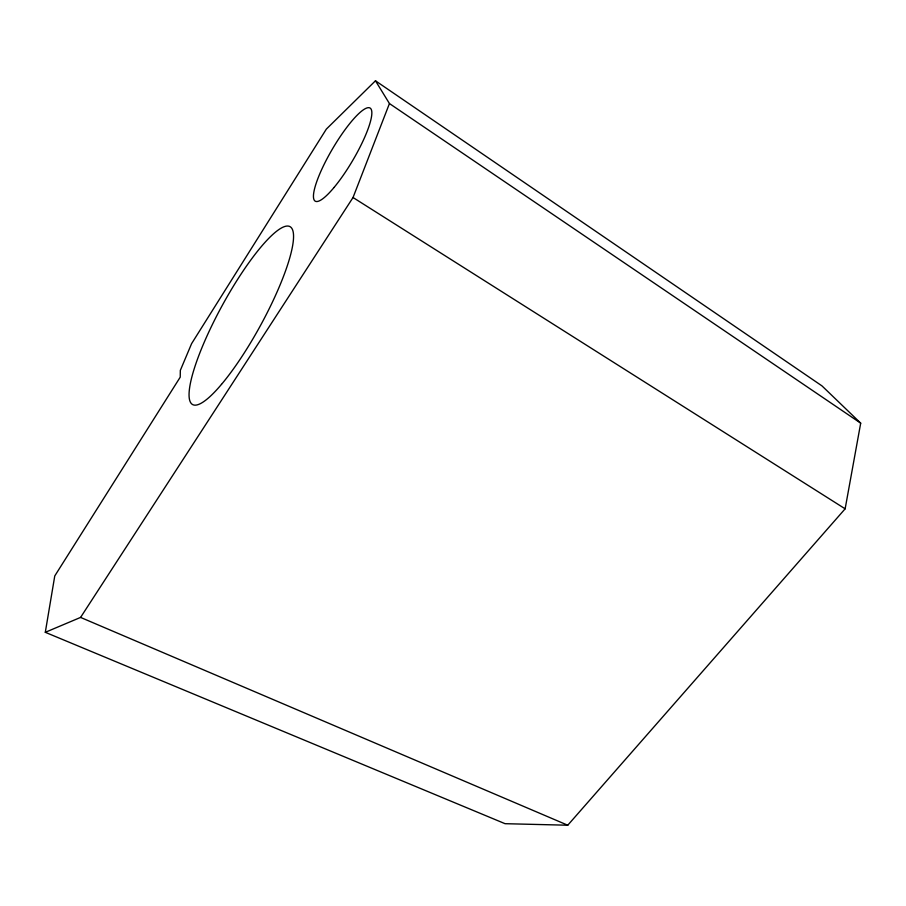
<?xml version="1.0" encoding="UTF-8"?>
<svg xmlns="http://www.w3.org/2000/svg" width="906" height="906" viewBox="0 0 906 906"><rect width="100%" height="100%" fill="white"/><g stroke="black" fill="none" stroke-linecap="round" stroke-linejoin="round"><path stroke-width="1.36" d="M45.3 632.309L54.768 575.933L180.226 377.156L180.328 370.373L191.596 343.646L326.341 129.116L375.469 80.781L821.98 385.899L860.7 423.159L845.139 508.821L567.756 825.219L505.061 823.69L45.3 632.309L80.577 617.416L353.034 197.519L389.444 103.556L375.469 80.781M80.577 617.416L567.756 825.219M353.034 197.519L845.139 508.821M389.444 103.556L860.7 423.159M221.494 384.37A101.438 21.585 -61.3 0 0 293.091 231.551A101.438 21.585 -61.3 0 0 209.275 331.018A101.438 21.585 -61.3 0 0 221.494 384.37M334.031 187.485A54.02 11.642 -59.5 0 0 371.109 109.15A54.02 11.642 -59.5 0 0 322.83 167.066A54.02 11.642 -59.5 0 0 334.031 187.485"/></g></svg>
